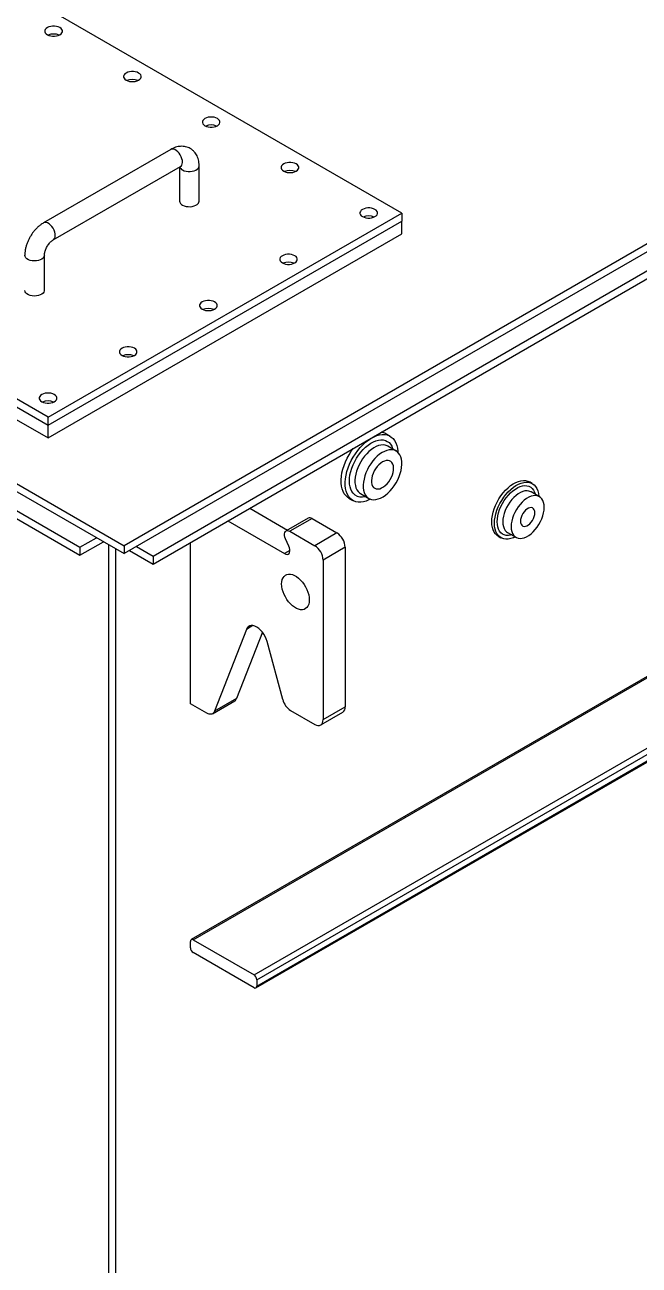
# Model space of a CAD drawing. Header units: inches. Extents: x 0.1 to 16.9, y 0.1 to 10.9.
# Drawn here: x 1.688 to 2.302, y 8.563 to 9.803 of the extents above; entities that cross this region are included whole.
import ezdxf

# ---------------------------------------------------------------- set-up
doc = ezdxf.new("R2010")
doc.units = ezdxf.units.IN
doc.header["$MEASUREMENT"] = 0

msp = doc.modelspace()

# ---------------------------------------------------------------- linework, layer by layer
at = {"color": 7, "linetype": 'Continuous', "lineweight": 25}
for p, q in [((3.1991085, 10.0969996), (1.7876571, 9.282186)), ((3.1991085, 10.0890256), (1.7876571, 9.274212)), ((1.8166595, 9.2718202), (3.2032517, 10.0722828)), ((1.8166595, 9.2638461), (3.2032517, 10.0643088)), ((2.0652517, 9.6146525), (1.4023391, 9.9973438)), ((0.8623416, 9.8163593), (1.7876571, 9.282186)), ((0.8623416, 9.8083853), (1.7876571, 9.274212)), ((1.7116983, 9.4105504), (1.0487857, 9.7932417)), ((1.0487857, 9.7852677), (1.7116983, 9.4025764)), ((0.8789144, 9.7796834), (1.7434629, 9.2805902)), ((0.8789144, 9.7717094), (1.7434629, 9.2726161)), ((1.0487857, 9.7725093), (1.7116983, 9.389818)), ((1.8342155, 9.678149), (1.7071572, 9.6047999)), ((1.7169221, 9.5878849), (1.8439803, 9.661234)), ((1.8431429, 9.6607506), (1.8431429, 9.6266305)), ((1.8626742, 9.6266305), (1.8626742, 9.6617162)), ((1.7116983, 9.4105504), (2.0652517, 9.6146525)), ((2.0652517, 9.6146525), (2.0652517, 9.6066784)), ((1.7116983, 9.4025764), (2.0652517, 9.6066784)), ((3.0921944, 9.6028095), (1.8547575, 8.8884524)), ((1.8567105, 8.888259), (3.0941473, 9.6026161)), ((2.0652517, 9.59392), (2.0652517, 9.6066784)), ((1.7116983, 9.389818), (2.0652517, 9.59392)), ((1.7079946, 9.5373358), (1.7079946, 9.5724216)), ((1.9174775, 8.853179), (3.1549143, 9.5675361)), ((1.9202396, 8.8483948), (3.1576765, 9.5627519)), ((1.9194304, 8.8402271), (3.1568673, 9.5545842)), ((1.9202396, 8.8420156), (3.1576765, 9.5563727)), ((1.7116983, 9.4025764), (1.7116983, 9.4105504)), ((1.7116983, 9.389818), (1.7116983, 9.4025764)), ((2.0534214, 9.3916464), (2.0492782, 9.3940382)), ((2.0595875, 9.3768107), (2.0513011, 9.3815943)), ((2.1955041, 9.3442956), (2.192742, 9.3458902)), ((2.2026467, 9.3311514), (2.1943603, 9.3359351)), ((2.0121719, 9.3297611), (2.0109072, 9.3305982)), ((2.0121719, 9.3297611), (2.0163151, 9.3273693)), ((2.0230278, 9.3348491), (2.0239596, 9.3342322)), ((2.0239596, 9.3342322), (2.032246, 9.3294486)), ((1.9133343, 9.3196553), (1.9510937, 9.2978572)), ((1.8912372, 9.3068989), (1.947861, 9.2742107)), ((1.9715764, 9.3096817), (1.9494793, 9.2969253)), ((1.9754823, 9.3092949), (1.9533852, 9.2965385)), ((1.9754823, 9.3092949), (2.0003415, 9.294944)), ((1.7434629, 9.2805902), (1.7600357, 9.2901575)), ((1.7434629, 9.2726161), (1.7669422, 9.2861704)), ((1.8539483, 9.1242901), (1.8539483, 9.2853725)), ((1.9522804, 9.2818662), (1.9489658, 9.288883)), ((1.9533852, 9.2965385), (1.9782445, 9.2821876)), ((2.0003415, 9.294944), (1.9782445, 9.2821876)), ((2.1614945, 9.2917621), (2.1642566, 9.2901676)), ((2.1709247, 9.295339), (2.1792111, 9.2905554)), ((1.7434629, 9.2805902), (1.7434629, 9.2726161)), ((1.7724653, 7.1140431), (1.7724653, 9.282982)), ((1.7793707, 7.1100568), (1.7793707, 9.2789956)), ((1.7876571, 9.282186), (1.7876571, 9.274212)), ((1.7931802, 9.2774004), (1.8166595, 9.2638461)), ((1.8000867, 9.2813875), (1.8166595, 9.2718202)), ((1.9533852, 9.2773998), (1.947861, 9.2742107)), ((2.008628, 9.2805915), (1.9865309, 9.2678351)), ((2.008628, 9.2805915), (2.008628, 9.1211108)), ((1.8166595, 9.2718202), (1.8166595, 9.2638461)), ((1.9865309, 9.2678351), (1.9865309, 9.1083545)), ((1.9164361, 9.2022629), (1.909867, 9.1984707)), ((1.909867, 9.1984707), (1.8780384, 9.1166565)), ((1.925936, 9.1957321), (1.9001354, 9.1294128)), ((1.946228, 9.1283252), (1.9306122, 9.1864947)), ((1.8702589, 9.1148742), (1.8539483, 9.1242901)), ((1.8761178, 9.114294), (1.8982149, 9.1270504)), ((1.9001354, 9.1294128), (1.8780384, 9.1166565)), ((1.9540075, 9.117561), (1.9782445, 9.1035693)), ((1.9841034, 9.1029891), (2.0062004, 9.1157455)), ((1.9865309, 9.1083545), (2.008628, 9.1211108)), ((1.8539483, 8.8802847), (1.8539483, 8.886664)), ((1.8567105, 8.888259), (1.9174775, 8.853179)), ((1.9174775, 8.8404205), (1.8567105, 8.8755006)), ((1.9202396, 8.8483948), (1.9202396, 8.8420156))]:
    msp.add_line(p, q, dxfattribs=at)
at = {"color": 7, "linetype": 'Continuous', "lineweight": 25, "flags": 128}
for points in [[(1.7110078, 9.7928431), (1.7125466, 9.7921347), (1.7143198, 9.7916417), (1.7162386, 9.7913889), (1.7182067, 9.7913889), (1.7201255, 9.7916417), (1.7218987, 9.7921347), (1.7234374, 9.7928431), (1.7246645, 9.7937314), (1.7255185, 9.7947551), (1.7259564, 9.7958627), (1.7259564, 9.7969989), (1.7255185, 9.7981066), (1.7246645, 9.7991303), (1.7234374, 9.8000186), (1.7218987, 9.800727), (1.7201255, 9.8012199), (1.7182067, 9.8014727), (1.7162386, 9.8014727), (1.7143198, 9.8012199), (1.7125466, 9.800727), (1.7110078, 9.8000186), (1.7097807, 9.7991303), (1.7089268, 9.7981066), (1.7084888, 9.7969989), (1.7084888, 9.7958627), (1.7089268, 9.7947551), (1.7097807, 9.7937314), (1.7110078, 9.7928431)], [(1.7897287, 9.7473985), (1.7912674, 9.7466901), (1.7930406, 9.7461971), (1.7949594, 9.7459443), (1.7969276, 9.7459443), (1.7988463, 9.7461971), (1.8006196, 9.7466901), (1.8021583, 9.7473985), (1.8033854, 9.7482868), (1.8042393, 9.7493105), (1.8046773, 9.7504182), (1.8046773, 9.7515543), (1.8042393, 9.752662), (1.8033854, 9.7536857), (1.8021583, 9.754574), (1.8006196, 9.7552824), (1.7988463, 9.7557753), (1.7969276, 9.7560282), (1.7949594, 9.7560282), (1.7930406, 9.7557753), (1.7912674, 9.7552824), (1.7897287, 9.754574), (1.7885016, 9.7536857), (1.7876476, 9.752662), (1.7872097, 9.7515543), (1.7872097, 9.7504182), (1.7876476, 9.7493105), (1.7885016, 9.7482868), (1.7897287, 9.7473985)], [(1.8684496, 9.7019539), (1.8699883, 9.7012455), (1.8717615, 9.7007526), (1.8736803, 9.7004997), (1.8756484, 9.7004997), (1.8775672, 9.7007526), (1.8793404, 9.7012455), (1.8808792, 9.7019539), (1.8821063, 9.7028422), (1.8829602, 9.7038659), (1.8833982, 9.7049736), (1.8833982, 9.7061097), (1.8829602, 9.7072174), (1.8821063, 9.7082411), (1.8808792, 9.7091294), (1.8793404, 9.7098378), (1.8775672, 9.7103307), (1.8756484, 9.7105836), (1.8736803, 9.7105836), (1.8717615, 9.7103307), (1.8699883, 9.7098378), (1.8684496, 9.7091294), (1.8672224, 9.7082411), (1.8663685, 9.7072174), (1.8659306, 9.7061097), (1.8659306, 9.7049736), (1.8663685, 9.7038659), (1.8672224, 9.7028422), (1.8684496, 9.7019539)], [(1.8439803, 9.661234), (1.8443609, 9.661491), (1.8451988, 9.6624344), (1.8457515, 9.6637172), (1.8459931, 9.6652793), (1.8459123, 9.6670477), (1.8455128, 9.6689398), (1.8448134, 9.670867), (1.8438467, 9.6727392), (1.842658, 9.6744689), (1.8413028, 9.6759753), (1.8398445, 9.6771878), (1.8383513, 9.6780498), (1.836893, 9.678521), (1.8355378, 9.6785793), (1.8343491, 9.6782221), (1.8342155, 9.678149)], [(1.8460032, 9.6577298), (1.8476491, 9.6569661), (1.8495409, 9.6564244), (1.8515902, 9.6561302), (1.8537011, 9.6560972), (1.855775, 9.6563269), (1.8577148, 9.6568087), (1.8594299, 9.6575199), (1.8608401, 9.6584273), (1.8618794, 9.6594885), (1.8624992, 9.6606538), (1.8626742, 9.6617191)], [(1.9471704, 9.6565093), (1.9487092, 9.6558009), (1.9504824, 9.655308), (1.9524012, 9.6550551), (1.9543693, 9.6550551), (1.9562881, 9.655308), (1.9580613, 9.6558009), (1.9596, 9.6565093), (1.9608271, 9.6573976), (1.9616811, 9.6584213), (1.962119, 9.659529), (1.962119, 9.6606651), (1.9616811, 9.6617728), (1.9608271, 9.6627965), (1.9596, 9.6636848), (1.9580613, 9.6643932), (1.9562881, 9.6648861), (1.9543693, 9.665139), (1.9524012, 9.665139), (1.9504824, 9.6648861), (1.9487092, 9.6643932), (1.9471704, 9.6636848), (1.9459433, 9.6627965), (1.9450894, 9.6617728), (1.9446514, 9.6606651), (1.9446514, 9.659529), (1.9450894, 9.6584213), (1.9459433, 9.6573976), (1.9471704, 9.6565093)], [(1.8460032, 9.6226441), (1.8476491, 9.6218803), (1.8495409, 9.6213387), (1.8515902, 9.6210445), (1.8537011, 9.6210115), (1.855775, 9.6212412), (1.8577148, 9.6217229), (1.8594299, 9.6224341), (1.8608401, 9.6233415), (1.8618794, 9.6244027), (1.8624992, 9.6255681), (1.8626742, 9.6266305)], [(2.0258913, 9.6110647), (2.02743, 9.6103563), (2.0292033, 9.6098634), (2.031122, 9.6096105), (2.0330902, 9.6096105), (2.0350089, 9.6098634), (2.0367822, 9.6103563), (2.0383209, 9.6110647), (2.039548, 9.611953), (2.040402, 9.6129767), (2.0408399, 9.6140844), (2.0408399, 9.6152205), (2.040402, 9.6163282), (2.039548, 9.6173519), (2.0383209, 9.6182402), (2.0367822, 9.6189486), (2.0350089, 9.6194416), (2.0330902, 9.6196944), (2.031122, 9.6196944), (2.0292033, 9.6194416), (2.02743, 9.6189486), (2.0258913, 9.6182402), (2.0246642, 9.6173519), (2.0238103, 9.6163282), (2.0233723, 9.6152205), (2.0233723, 9.6140844), (2.0238103, 9.6129767), (2.0246642, 9.611953), (2.0258913, 9.6110647)], [(1.7169232, 9.5878855), (1.7173026, 9.5881418), (1.7181406, 9.5890853), (1.7186933, 9.590368), (1.7189349, 9.5919301), (1.718854, 9.5936986), (1.7184545, 9.5955906), (1.7177551, 9.5975178), (1.7167884, 9.59939), (1.7155997, 9.6011198), (1.7142445, 9.6026261), (1.7127862, 9.6038386), (1.711293, 9.6047007), (1.7098348, 9.6051718), (1.7084796, 9.6052302), (1.7072908, 9.6048729), (1.7071541, 9.604798)], [(1.7079946, 9.5724203), (1.7079624, 9.571964), (1.7075644, 9.5707668), (1.70673, 9.569647), (1.705498, 9.5686569), (1.7039262, 9.5678428), (1.7020879, 9.5672428), (1.7000692, 9.566885), (1.6979645, 9.5667861), (1.6958721, 9.5669506), (1.69389, 9.567371), (1.6921107, 9.5680276), (1.6906175, 9.5688896), (1.6894802, 9.5699167), (1.688752, 9.571061), (1.6884669, 9.5722689), (1.6884633, 9.572425)], [(1.9457894, 9.5648229), (1.9473281, 9.5641145), (1.9491013, 9.5636215), (1.9510201, 9.5633687), (1.9529882, 9.5633687), (1.954907, 9.5636215), (1.9566802, 9.5641145), (1.958219, 9.5648229), (1.9594461, 9.5657112), (1.9603, 9.5667348), (1.960738, 9.5678425), (1.960738, 9.5689787), (1.9603, 9.5700864), (1.9594461, 9.57111), (1.958219, 9.5719983), (1.9566802, 9.5727067), (1.954907, 9.5731997), (1.9529882, 9.5734525), (1.9510201, 9.5734525), (1.9491013, 9.5731997), (1.9473281, 9.5727067), (1.9457894, 9.5719983), (1.9445623, 9.57111), (1.9437083, 9.5700864), (1.9432704, 9.5689787), (1.9432704, 9.5678425), (1.9437083, 9.5667348), (1.9445623, 9.5657112), (1.9457894, 9.5648229)], [(1.7079946, 9.5373358), (1.7079624, 9.5368783), (1.7075644, 9.5356811), (1.70673, 9.5345612), (1.705498, 9.5335711), (1.7039262, 9.532757), (1.7020879, 9.5321571), (1.7000692, 9.5317993), (1.6979645, 9.5317003), (1.6958721, 9.5318649), (1.69389, 9.5322853), (1.6921107, 9.5329418), (1.6906175, 9.5338038), (1.6894802, 9.534831), (1.688752, 9.5359753), (1.6884669, 9.5371832), (1.6884633, 9.5373358)], [(1.8656874, 9.518581), (1.8672262, 9.5178726), (1.8689994, 9.5173796), (1.8709182, 9.5171268), (1.8728863, 9.5171268), (1.8748051, 9.5173796), (1.8765783, 9.5178726), (1.878117, 9.518581), (1.8793441, 9.5194693), (1.8801981, 9.520493), (1.880636, 9.5216006), (1.880636, 9.5227368), (1.8801981, 9.5238445), (1.8793441, 9.5248682), (1.878117, 9.5257565), (1.8765783, 9.5264649), (1.8748051, 9.5269578), (1.8728863, 9.5272106), (1.8709182, 9.5272106), (1.8689994, 9.5269578), (1.8672262, 9.5264649), (1.8656874, 9.5257565), (1.8644603, 9.5248682), (1.8636064, 9.5238445), (1.8631684, 9.5227368), (1.8631684, 9.5216006), (1.8636064, 9.520493), (1.8644603, 9.5194693), (1.8656874, 9.518581)], [(1.7855855, 9.4723391), (1.7871242, 9.4716307), (1.7888974, 9.4711378), (1.7908162, 9.4708849), (1.7927843, 9.4708849), (1.7947031, 9.4711378), (1.7964763, 9.4716307), (1.7980151, 9.4723391), (1.7992422, 9.4732274), (1.8000961, 9.4742511), (1.8005341, 9.4753588), (1.8005341, 9.476495), (1.8000961, 9.4776026), (1.7992422, 9.4786263), (1.7980151, 9.4795146), (1.7964763, 9.480223), (1.7947031, 9.480716), (1.7927843, 9.4809688), (1.7908162, 9.4809688), (1.7888974, 9.480716), (1.7871242, 9.480223), (1.7855855, 9.4795146), (1.7843584, 9.4786263), (1.7835044, 9.4776026), (1.7830665, 9.476495), (1.7830665, 9.4753588), (1.7835044, 9.4742511), (1.7843584, 9.4732274), (1.7855855, 9.4723391)], [(1.7054835, 9.4260973), (1.7070223, 9.4253889), (1.7087955, 9.4248959), (1.7107143, 9.4246431), (1.7126824, 9.4246431), (1.7146012, 9.4248959), (1.7163744, 9.4253889), (1.7179132, 9.4260973), (1.7191403, 9.4269856), (1.7199942, 9.4280092), (1.7204321, 9.4291169), (1.7204321, 9.4302531), (1.7199942, 9.4313608), (1.7191403, 9.4323844), (1.7179132, 9.4332727), (1.7163744, 9.4339811), (1.7146012, 9.4344741), (1.7126824, 9.4347269), (1.7107143, 9.4347269), (1.7087955, 9.4344741), (1.7070223, 9.4339811), (1.7054835, 9.4332727), (1.7042564, 9.4323844), (1.7034025, 9.4313608), (1.7029645, 9.4302531), (1.7029645, 9.4291169), (1.7034025, 9.4280092), (1.7042564, 9.4269856), (1.7054835, 9.4260973)], [(2.0150505, 9.3282064), (2.0133071, 9.3297907), (2.0118165, 9.3317234), (2.0105962, 9.3339818), (2.0096604, 9.3365395), (2.0090202, 9.3393665), (2.008683, 9.3424296), (2.0086528, 9.345693), (2.00893, 9.3491183), (2.0095113, 9.3526654), (2.0103898, 9.3562928), (2.0115554, 9.3599578), (2.0129943, 9.3636176), (2.0146896, 9.3672292), (2.0166215, 9.3707502), (2.0187673, 9.3741395), (2.0211019, 9.3773572), (2.0235979, 9.3803656), (2.026226, 9.3831295), (2.0289555, 9.3856165), (2.0317542, 9.3877973), (2.0345895, 9.3896465), (2.0374281, 9.3911424), (2.0402366, 9.3922673), (2.0429822, 9.3930082), (2.0456327, 9.3933563), (2.0481569, 9.3933076), (2.0505254, 9.3928626), (2.0527103, 9.3920265), (2.054686, 9.3908092), (2.0564294, 9.389225), (2.05792, 9.3872923), (2.0591403, 9.3850338), (2.0600761, 9.3824761), (2.0607163, 9.3796491), (2.0610535, 9.376586), (2.0610919, 9.3757258)], [(2.0181796, 9.3331487), (2.0165837, 9.3346241), (2.0152445, 9.3364489), (2.0141808, 9.3385973), (2.0134075, 9.3410393), (2.0129354, 9.3437405), (2.0127713, 9.346663), (2.0129173, 9.3497659), (2.0133715, 9.3530055), (2.0141274, 9.3563364), (2.0151745, 9.3597119), (2.0164981, 9.3630844), (2.0180795, 9.3664068), (2.0198966, 9.3696323), (2.0219239, 9.3727157), (2.0241329, 9.3756136), (2.0264926, 9.3782855), (2.0289698, 9.3806938), (2.0315299, 9.3828047), (2.0341368, 9.3845885), (2.036754, 9.3860203), (2.0393448, 9.3870799), (2.0418726, 9.3877524), (2.0443022, 9.3880284), (2.0465993, 9.3879041), (2.0487318, 9.3873812), (2.0506696, 9.386467), (2.0523856, 9.3851743), (2.0538557, 9.3835213), (2.0550593, 9.3815312), (2.0559794, 9.379232), (2.056104, 9.3788216)], [(2.0109072, 9.3305982), (2.0091639, 9.3321825), (2.0076733, 9.3341152), (2.006453, 9.3363736), (2.0055172, 9.3389313), (2.004877, 9.3417583), (2.0045398, 9.3448215), (2.0045096, 9.3480848), (2.0047868, 9.3515101), (2.0053681, 9.3550573), (2.0062466, 9.3586846), (2.0074122, 9.3623497), (2.0088511, 9.3660094), (2.0105464, 9.369621), (2.0124783, 9.3731421), (2.0146241, 9.3765313), (2.0165828, 9.3792594)], [(2.0513011, 9.3815943), (2.0505295, 9.3819921), (2.0486225, 9.382627), (2.0465423, 9.3828721), (2.0443215, 9.3827237), (2.0419951, 9.3821839), (2.0395999, 9.3812614), (2.0371737, 9.3799707), (2.0347547, 9.3783321), (2.032381, 9.3763715), (2.0300901, 9.3741198), (2.0279181, 9.3716125), (2.0258993, 9.3688892), (2.0240655, 9.3659928), (2.0224456, 9.3629689), (2.0210652, 9.3598654), (2.019946, 9.356731), (2.0191058, 9.3536153), (2.0185576, 9.3505673), (2.0183103, 9.3476353), (2.0183676, 9.3448653), (2.0187288, 9.342301), (2.019388, 9.339983), (2.0203349, 9.3379478), (2.0215546, 9.3362274), (2.0230278, 9.3348491)], [(2.0605194, 9.3761938), (2.0588159, 9.3772085), (2.056909, 9.3778434), (2.0548287, 9.3780885), (2.0526079, 9.37794), (2.0502815, 9.3774003), (2.0478863, 9.3764778), (2.0454601, 9.3751871), (2.0430411, 9.3735485), (2.0406674, 9.3715879), (2.0383765, 9.3693362), (2.0362045, 9.3668289), (2.0341857, 9.3641056), (2.0323519, 9.3612091), (2.030732, 9.3581853), (2.0293516, 9.3550817), (2.0282324, 9.3519474), (2.0273922, 9.3488316), (2.026844, 9.3457837), (2.0265967, 9.3428516), (2.026654, 9.3400816), (2.0270152, 9.3375174), (2.0276744, 9.3351994), (2.0286213, 9.3331642), (2.029841, 9.3314438), (2.0313142, 9.3300654), (2.0330177, 9.3290508), (2.0349246, 9.3284159), (2.0370049, 9.3281708), (2.0392257, 9.3283192), (2.041552, 9.328859), (2.0439472, 9.3297815), (2.0463735, 9.3310722), (2.0487925, 9.3327108), (2.0511662, 9.3346714), (2.0534571, 9.3369231), (2.0556291, 9.3394304), (2.0576479, 9.3421537), (2.0594817, 9.3450501), (2.0611016, 9.348074), (2.062482, 9.3511775), (2.0636011, 9.3543119), (2.0644414, 9.3574276), (2.0649895, 9.3604756), (2.0652369, 9.3634076), (2.0651795, 9.3661776), (2.0648184, 9.3687419), (2.0641592, 9.3710599), (2.0632122, 9.3730951), (2.0619926, 9.3748155), (2.0605194, 9.3761938)], [(2.0542611, 9.3663092), (2.0529172, 9.3670415), (2.051372, 9.3673737), (2.0496698, 9.367296), (2.0478596, 9.3668108), (2.0459935, 9.3659321), (2.0441252, 9.364685), (2.0423085, 9.3631055), (2.0405956, 9.361239), (2.0390357, 9.3591392), (2.0376738, 9.3568666), (2.0365491, 9.3544864), (2.0356938, 9.3520672), (2.0351327, 9.3496786), (2.0348817, 9.3473892), (2.0349482, 9.345265), (2.0353303, 9.343367), (2.0360169, 9.3417499), (2.0369884, 9.3404602), (2.0382167, 9.3395349), (2.0396665, 9.3390008), (2.0412961, 9.3388731), (2.0430586, 9.3391555), (2.0449034, 9.3398399), (2.0467773, 9.3409067), (2.0486264, 9.3423251), (2.0503977, 9.3440543), (2.05204, 9.3460446), (2.0535061, 9.3482387), (2.0547539, 9.3505736), (2.0557475, 9.3529819), (2.0564583, 9.3553945), (2.0568658, 9.357742), (2.0569584, 9.3599567), (2.0567333, 9.3619751), (2.056197, 9.363739), (2.0553649, 9.3651977), (2.0542611, 9.3663092)], [(2.1550212, 9.3060698), (2.1551762, 9.3091773), (2.1556394, 9.3124202), (2.156404, 9.3157531), (2.1574594, 9.3191291), (2.1587908, 9.3225009), (2.1603794, 9.325821), (2.1622031, 9.329043), (2.1642361, 9.3321216), (2.1664499, 9.3350135), (2.1688135, 9.3376782), (2.1712937, 9.3400782), (2.1738557, 9.3421799), (2.1764634, 9.3439538), (2.1790804, 9.345375), (2.1816698, 9.3464234), (2.1841953, 9.3470845), (2.1866214, 9.3473488), (2.1889142, 9.3472128), (2.1910413, 9.3466783), (2.192742, 9.3458902)], [(2.1577833, 9.3044752), (2.1579384, 9.3075827), (2.1584015, 9.3108257), (2.1591661, 9.3141585), (2.1602215, 9.3175345), (2.1615529, 9.3209063), (2.1631416, 9.3242265), (2.1649652, 9.3274485), (2.1669982, 9.330527), (2.1692121, 9.333419), (2.1715757, 9.3360836), (2.1740559, 9.3384837), (2.1766178, 9.3405854), (2.1792256, 9.3423593), (2.1818425, 9.3437804), (2.1844319, 9.3448289), (2.1869574, 9.3454899), (2.1893836, 9.3457543), (2.1916763, 9.3456182), (2.1938035, 9.3450837), (2.1957352, 9.3441582), (2.1974443, 9.3428547), (2.1989069, 9.3411915), (2.2001024, 9.339192), (2.2010141, 9.3368842), (2.201629, 9.3343005), (2.201934, 9.3315629)], [(2.1605454, 9.3060698), (2.1606979, 9.3089561), (2.1611529, 9.311973), (2.1619032, 9.3150728), (2.162937, 9.3182067), (2.1642381, 9.3213251), (2.1657858, 9.324379), (2.1675558, 9.3273202), (2.1695202, 9.3301023), (2.171648, 9.3326814), (2.1739055, 9.3350169), (2.1762574, 9.3370719), (2.1786663, 9.338814), (2.1810944, 9.3402157), (2.1835034, 9.3412549), (2.1858552, 9.3419153), (2.1881128, 9.3421864), (2.1902406, 9.3420639), (2.1922049, 9.3415499), (2.1939749, 9.3406523), (2.1955227, 9.3393853), (2.1968237, 9.337769), (2.1978576, 9.3358288), (2.1986079, 9.3335953), (2.1986408, 9.333464)], [(2.1943603, 9.3359351), (2.1939543, 9.3361537), (2.1921997, 9.3367892), (2.1902671, 9.3370307), (2.1881924, 9.3368736), (2.1860143, 9.336321), (2.1837735, 9.335383), (2.1815115, 9.3340772), (2.1792707, 9.3324279), (2.1770926, 9.3304658), (2.1750179, 9.3282275), (2.1730853, 9.3257547), (2.1713307, 9.3230934), (2.1697868, 9.3202931), (2.1684824, 9.3174062), (2.1674417, 9.3144863), (2.1666843, 9.3115878), (2.1662241, 9.3087648), (2.1660697, 9.3060698)], [(2.0339377, 9.3286884), (2.0323084, 9.3278733), (2.0294999, 9.3267483), (2.0267543, 9.3260074), (2.0241038, 9.3256593), (2.0215795, 9.325708), (2.0192111, 9.326153), (2.0170262, 9.3269891), (2.0150505, 9.3282064)], [(2.2075017, 9.3204207), (2.2073474, 9.3229375), (2.2068872, 9.3252292), (2.2061297, 9.3272531), (2.2050891, 9.3289715), (2.2037846, 9.3303524), (2.2022407, 9.3313701), (2.2004861, 9.3320056), (2.1985535, 9.332247), (2.1964788, 9.33209), (2.1943008, 9.3315373), (2.1920599, 9.3305994), (2.1897979, 9.3292936), (2.1875571, 9.3276443), (2.185379, 9.3256822), (2.1833043, 9.3234439), (2.1813717, 9.320971), (2.1796171, 9.3183097), (2.1780732, 9.3155095), (2.1767688, 9.3126226), (2.1757281, 9.3097027), (2.1749707, 9.3068042), (2.1745105, 9.3039811), (2.1743561, 9.3012861), (2.1745105, 9.2987693), (2.1749707, 9.2964776), (2.1757281, 9.2944537), (2.1767688, 9.2927353), (2.1780732, 9.2913544), (2.1796171, 9.2903367), (2.1813717, 9.2897012), (2.1833043, 9.2894598), (2.185379, 9.2896168), (2.1875571, 9.2901695), (2.1897979, 9.2911074), (2.1920599, 9.2924132), (2.1943008, 9.2940625), (2.1964788, 9.2960246), (2.1985535, 9.2982629), (2.2004861, 9.3007358), (2.2022407, 9.3033971), (2.2037846, 9.3061973), (2.2050891, 9.3090842), (2.2061297, 9.3120041), (2.2068872, 9.3149026), (2.2073474, 9.3177257), (2.2075017, 9.3204207)], [(2.198179, 9.3150388), (2.1980205, 9.316688), (2.1975522, 9.3180822), (2.1967943, 9.3191604), (2.1957802, 9.3198756), (2.1945539, 9.3201965), (2.1931693, 9.3201091), (2.1916868, 9.3196171), (2.1901711, 9.3187421), (2.1886885, 9.3175224), (2.1873039, 9.3160112), (2.1860777, 9.3142745), (2.1850635, 9.3123884), (2.1843057, 9.3104351), (2.1838373, 9.3085001), (2.1836789, 9.306668), (2.1838373, 9.3050188), (2.1843057, 9.3036246), (2.1850635, 9.3025464), (2.1860777, 9.3018312), (2.1873039, 9.3015103), (2.1886885, 9.3015977), (2.1901711, 9.3020897), (2.1916868, 9.3029647), (2.1931693, 9.3041844), (2.1945539, 9.3056956), (2.1957802, 9.3074323), (2.1967943, 9.3093184), (2.1975522, 9.3112717), (2.1980205, 9.3132067), (2.198179, 9.3150388)], [(2.1614945, 9.2917621), (2.1603794, 9.292505), (2.1587908, 9.293991), (2.1574594, 9.2958256), (2.156404, 9.297983), (2.1556394, 9.3004331), (2.1551762, 9.3031413), (2.1550212, 9.3060698)], [(2.1784984, 9.2909668), (2.1766178, 9.2901109), (2.1740559, 9.2892547), (2.1715757, 9.2887911), (2.1692121, 9.2887269), (2.1669982, 9.2890627), (2.1649652, 9.289794), (2.1631416, 9.2909105), (2.1615529, 9.2923964), (2.1602215, 9.294231), (2.1591661, 9.2963885), (2.1584015, 9.2988385), (2.1579384, 9.3015468), (2.1577833, 9.3044752)], [(2.1752052, 9.2928679), (2.1739055, 9.2925479), (2.171648, 9.2922768), (2.1695202, 9.2923992), (2.1675558, 9.2929133), (2.1657858, 9.2938109), (2.1642381, 9.2950778), (2.162937, 9.2966941), (2.1619032, 9.2986344), (2.1611529, 9.3008679), (2.1606979, 9.3033594), (2.1605454, 9.3060698)], [(2.1660697, 9.3060698), (2.1662241, 9.303553), (2.1666843, 9.3012613), (2.1674417, 9.2992374), (2.1684824, 9.2975189), (2.1697868, 9.296138), (2.1709247, 9.295339)], [(1.9489658, 9.288883), (1.9482916, 9.2906305), (1.9479242, 9.2923495), (1.9478857, 9.2939367), (1.9481784, 9.2952963), (1.9487847, 9.2963466), (1.949668, 9.2970242), (1.9507753, 9.2972883), (1.9520398, 9.2971231), (1.9533852, 9.2965385)], [(1.947861, 9.2742107), (1.9492064, 9.2736261), (1.9504709, 9.2734609), (1.9515782, 9.273725), (1.9524615, 9.2744026), (1.9530678, 9.2754529), (1.9533605, 9.2768125), (1.953322, 9.2783997), (1.9529546, 9.2801187), (1.9522804, 9.2818662)], [(1.9450988, 9.2439091), (1.9452531, 9.246197), (1.9457124, 9.2482557), (1.9464665, 9.2500392), (1.9474986, 9.2515076), (1.9487856, 9.2526282), (1.9502987, 9.253376), (1.9520042, 9.2537342), (1.9538639, 9.2536948), (1.9558363, 9.2532587), (1.9578774, 9.2524357), (1.9599416, 9.251244), (1.9619827, 9.2497105), (1.9639551, 9.2478692), (1.9658148, 9.2457614), (1.9675203, 9.2434342), (1.9690334, 9.2409394), (1.9703204, 9.2383329), (1.9713525, 9.2356728), (1.9721066, 9.2330186), (1.9725659, 9.2304296), (1.9727202, 9.2279636), (1.9725659, 9.2256758), (1.9721066, 9.2236171), (1.9713525, 9.2218336), (1.9703204, 9.2203651), (1.9690334, 9.2192445), (1.9675203, 9.2184968), (1.9658148, 9.2181386), (1.9639551, 9.218178), (1.9619827, 9.2186141), (1.9599416, 9.2194371), (1.9578774, 9.2206287), (1.9558363, 9.2221623), (1.9538639, 9.2240035), (1.9520042, 9.2261113), (1.9502987, 9.2284386), (1.9487856, 9.2309334), (1.9474986, 9.2335399), (1.9464665, 9.2362), (1.9457124, 9.2388541), (1.9452531, 9.2414431), (1.9450988, 9.2439091)], [(1.9306122, 9.1864947), (1.9297959, 9.1889752), (1.9286904, 9.1914288), (1.9273292, 9.1937813), (1.9257534, 9.1959616), (1.9240109, 9.1979036), (1.9221542, 9.1995487), (1.9202396, 9.200847), (1.918325, 9.2017593), (1.9164683, 9.2022579), (1.9147258, 9.2023277), (1.91315, 9.2019667), (1.9117888, 9.2011858), (1.9106834, 9.2000086), (1.909867, 9.1984707)], [(1.8780384, 9.1166565), (1.8775149, 9.1156331), (1.8768233, 9.1148139), (1.8759796, 9.1142179), (1.8750032, 9.1138589), (1.8739168, 9.1137453), (1.8727457, 9.1138797), (1.8715169, 9.1142589), (1.8702589, 9.1148742)], [(1.9782445, 9.1035693), (1.9798611, 9.1028199), (1.9814155, 9.102467), (1.9828481, 9.1025243), (1.9841038, 9.1029894), (1.9851344, 9.1038445), (1.9859001, 9.1050568), (1.9863716, 9.1065796), (1.9865309, 9.1083545)]]:
    msp.add_lwpolyline(points, dxfattribs=at)
at = {"color": 7, "linetype": 'Continuous', "lineweight": 25}
for centre, radius, start, end in [((1.7172226, 9.7797579), 0.0138015, 66.805115, 113.194885), ((1.7959435, 9.7343133), 0.0138015, 66.805115, 113.194885), ((1.8746644, 9.6888687), 0.0138015, 66.805115, 113.194885), ((1.8484337, 9.662638), 0.005477, 199.364044, 243.6556109), ((1.9533852, 9.6434241), 0.0138015, 66.805115, 113.194885), ((1.8479528, 9.6270623), 0.0048292, 185.1302908, 246.1898502), ((2.0321061, 9.5979795), 0.0138015, 66.805115, 113.194885), ((1.9520042, 9.5517377), 0.0138015, 66.805115, 113.194885), ((1.8719022, 9.5054958), 0.0138015, 66.805115, 113.194885), ((1.7918003, 9.4592539), 0.0138015, 66.805115, 113.194885), ((1.7116983, 9.4130121), 0.0138015, 66.805115, 113.194885), ((2.042885, 9.3828919), 0.0128496, 60.1624581, 81.1254664), ((2.0252146, 9.3432281), 0.0122917, 235.0863211, 286.7767737), ((1.9732114, 9.3062778), 0.0037762, 53.0322169, 115.6573246), ((1.9906371, 9.2797728), 0.0180094, 2.6054785, 57.3945217), ((1.9685401, 9.2670164), 0.0180094, 2.6054785, 57.3945217), ((1.8958685, 9.1309198), 0.0045253, 301.2330235, 340.5481744), ((1.9639551, 9.1329435), 0.0183187, 194.6022881, 237.1099998), ((2.0030535, 9.1204011), 0.0056194, 304.0563509, 7.2558295), ((1.8556322, 8.8869371), 0.0017059, 50.7967148, 189.214037), ((1.8599453, 8.8805576), 0.0060031, 182.6054785, 237.3945217), ((1.9142427, 8.8481219), 0.0060031, 2.6054785, 57.3945217), ((1.9185557, 8.8417425), 0.0017059, 230.7967148, 9.214037)]:
    msp.add_arc(centre, radius, start, end, dxfattribs=at)
for points, knots in [([(1.8626742, 9.6617162), (1.8626624, 9.6623206), (1.86263, 9.6639887), (1.8622917, 9.6665255), (1.8615886, 9.6692483), (1.8606166, 9.6716686), (1.8593738, 9.6738619), (1.8578279, 9.6758759), (1.8559796, 9.6776539), (1.8538517, 9.6791313), (1.8515671, 9.680235), (1.8491715, 9.6809687), (1.8466987, 9.6813419), (1.8441714, 9.6813632), (1.841602, 9.6810384), (1.8390025, 9.6803597), (1.8365207, 9.6794007), (1.8349482, 9.6785469), (1.8342155, 9.678149)], [0, 0, 0, 0, 0.042853854, 0.118270564, 0.184424458, 0.248253378, 0.310006683, 0.37016486, 0.435222625, 0.498418236, 0.560277448, 0.621435924, 0.682545178, 0.744374106, 0.80765894, 0.873026232, 0.940840554, 1, 1, 1, 1]), ([(1.8439803, 9.661234), (1.844135, 9.6613189), (1.8445744, 9.6615601), (1.8450865, 9.6617613), (1.8453683, 9.6618114), (1.84532, 9.6618088), (1.8453089, 9.6618082)], [0, 0, 0, 0, 0.18957687, 0.538711302, 0.893882672, 1, 1, 1, 1]), ([(1.7071572, 9.6047999), (1.7066429, 9.6044898), (1.7052409, 9.6036445), (1.7030459, 9.6020067), (1.7006232, 9.5998378), (1.6983598, 9.5974155), (1.6962769, 9.5947828), (1.6943958, 9.5919737), (1.6927348, 9.5890209), (1.6913119, 9.5859549), (1.6901465, 9.5828044), (1.6892576, 9.579596), (1.6886862, 9.5764311), (1.6884799, 9.574038), (1.6884665, 9.5727326), (1.6884633, 9.5724216)], [0, 0, 0, 0, 0.048987518, 0.1335379, 0.218092887, 0.302463843, 0.386481478, 0.470231102, 0.553928196, 0.637834831, 0.722169715, 0.807238173, 0.893307006, 0.97457554, 1, 1, 1, 1]), ([(1.7079946, 9.5724216), (1.7079982, 9.5726155), (1.7080083, 9.5731683), (1.7081396, 9.574307), (1.7084731, 9.5758501), (1.7090134, 9.577558), (1.7097607, 9.5793522), (1.7106991, 9.5811532), (1.7117944, 9.5828788), (1.7129959, 9.5844515), (1.7142403, 9.5858066), (1.7154495, 9.5868907), (1.7163465, 9.5875412), (1.7167927, 9.5878076), (1.7169221, 9.5878849)], [0, 0, 0, 0, 0.046528432, 0.132658508, 0.220916892, 0.311774711, 0.404758285, 0.499166247, 0.594203262, 0.688923452, 0.782420656, 0.874058288, 0.963474737, 1, 1, 1, 1])]:
    msp.add_open_spline(points, degree=3, knots=knots, dxfattribs=at)

doc.saveas('drawing.dxf')
